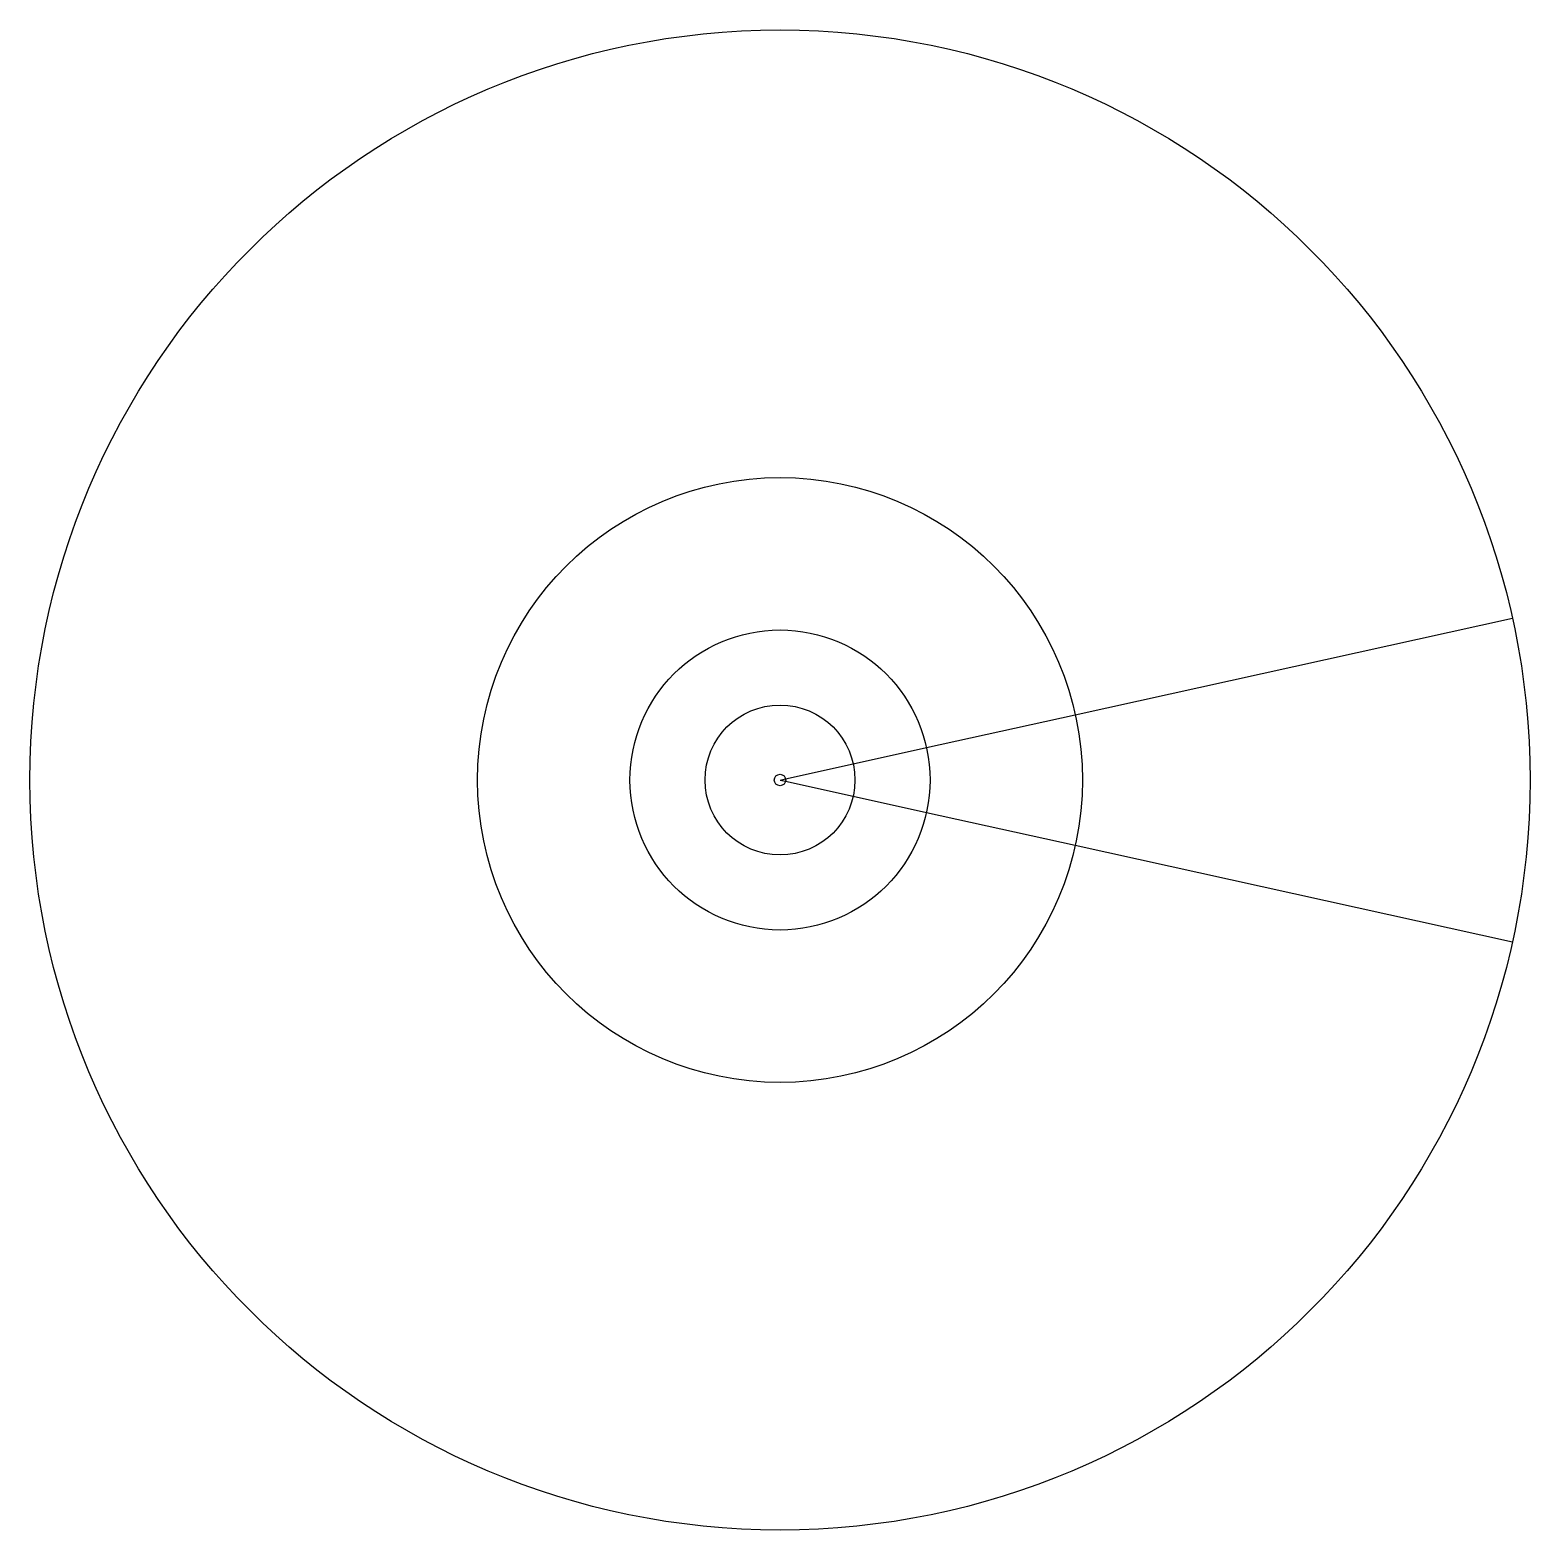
# Model space of a CAD drawing. Header units: metres. Extents: x -232 to 232, y -232 to 232.
import ezdxf

# ---------------------------------------------------------------- set-up
doc = ezdxf.new("R2010")
doc.units = ezdxf.units.M
for name, color, linetype in [('BLINDSPOT', 1, 'Continuous'), ('DORI-D', 3, 'Continuous'), ('DORI-I', 1, 'Continuous'), ('DORI-O', 2, 'Continuous'), ('DORI-R', 30, 'Continuous')]:
    doc.layers.add(name, color=color, linetype=linetype)

msp = doc.modelspace()

# ---------------------------------------------------------------- linework, layer by layer
at = {"layer": 'BLINDSPOT', "transparency": 33554610}
for q in [(1.73, 0.38), (1.73, -0.38)]:
    msp.add_line((0, 0), q, dxfattribs=at)
msp.add_circle((0, 0), 1.77, dxfattribs=at)
at = {"layer": 'DORI-D', "transparency": 33554457}
for p, q in [((91.29, 20.16), (226.39, 50)), ((91.29, -20.16), (226.39, -50))]:
    msp.add_line(p, q, dxfattribs=at)
msp.add_circle((0, 0), 231.85, dxfattribs=at)
at = {"layer": 'DORI-I', "transparency": 33554585}
for p, q in [((1.73, 0.38), (22.64, 5)), ((1.73, -0.38), (22.64, -5))]:
    msp.add_line(p, q, dxfattribs=at)
msp.add_circle((0, 0), 23.18, dxfattribs=at)
at = {"layer": 'DORI-O', "transparency": 33554483}
for p, q in [((45.28, 10), (91.29, 20.16)), ((45.28, -10), (91.29, -20.16))]:
    msp.add_line(p, q, dxfattribs=at)
msp.add_circle((0, 0), 93.49, dxfattribs=at)
at = {"layer": 'DORI-R', "transparency": 33554534}
for p, q in [((22.64, 5), (45.28, 10)), ((22.64, -5), (45.28, -10))]:
    msp.add_line(p, q, dxfattribs=at)
msp.add_circle((0, 0), 46.37, dxfattribs=at)

doc.saveas('drawing.dxf')
